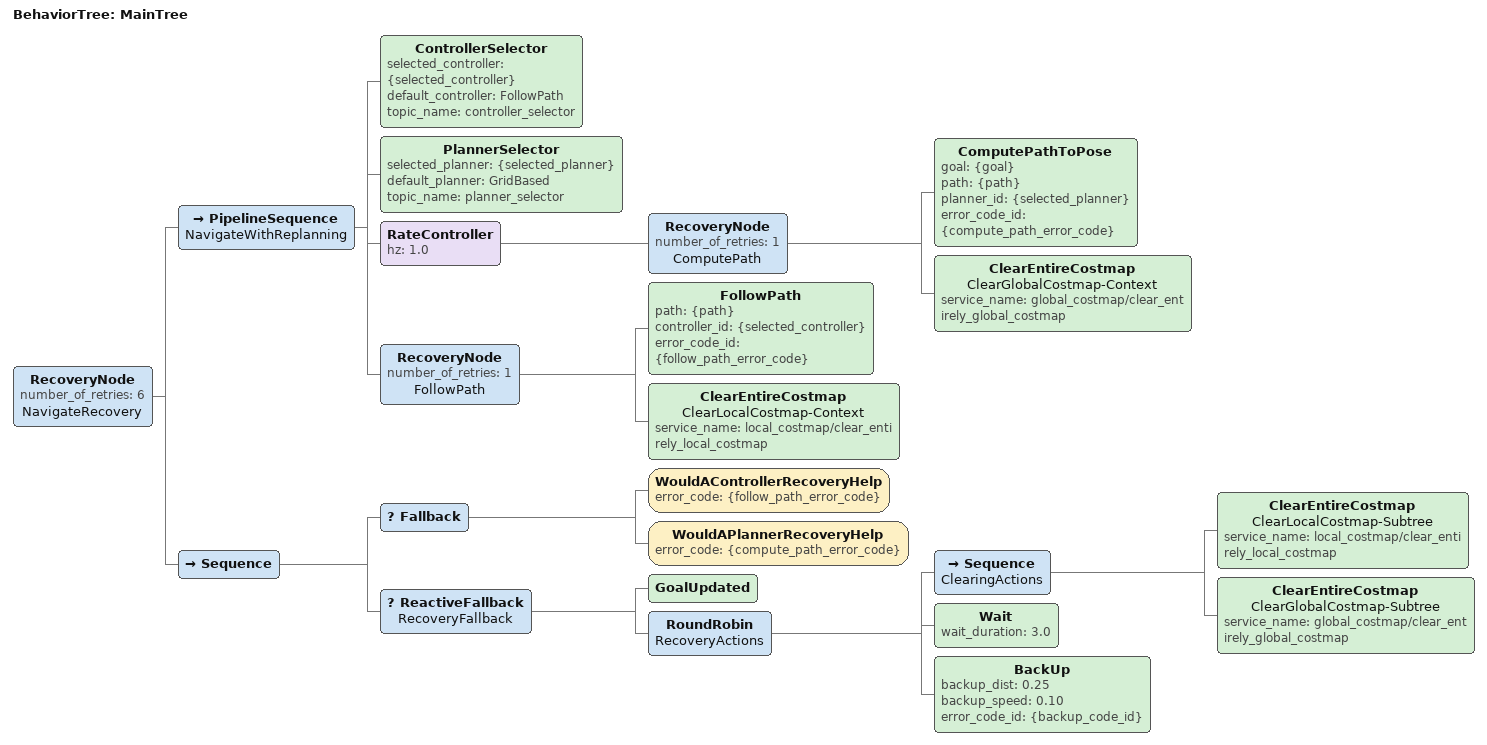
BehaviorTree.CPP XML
<!--
  Custom Nav2 Behavior Tree with Active Replanning:
  Computes path via A* and triggers FollowPath for direct, collision-free motion execution.
-->
<root BTCPP_format="4" main_tree_to_execute="MainTree">
  <BehaviorTree ID="MainTree">
    <RecoveryNode number_of_retries="6" name="NavigateRecovery">
      <PipelineSequence name="NavigateWithReplanning">
        <ControllerSelector selected_controller="{selected_controller}" default_controller="FollowPath" topic_name="controller_selector"/>
        <PlannerSelector selected_planner="{selected_planner}" default_planner="GridBased" topic_name="planner_selector"/>
        <RateController hz="1.0">
          <RecoveryNode number_of_retries="1" name="ComputePath">
            <ComputePathToPose goal="{goal}" path="{path}" planner_id="{selected_planner}" error_code_id="{compute_path_error_code}"/>
            <ClearEntireCostmap name="ClearGlobalCostmap-Context" service_name="global_costmap/clear_entirely_global_costmap"/>
          </RecoveryNode>
        </RateController>
        <RecoveryNode number_of_retries="1" name="FollowPath">
          <FollowPath path="{path}" controller_id="{selected_controller}" error_code_id="{follow_path_error_code}"/>
          <ClearEntireCostmap name="ClearLocalCostmap-Context" service_name="local_costmap/clear_entirely_local_costmap"/>
        </RecoveryNode>
      </PipelineSequence>
      <Sequence>
        <Fallback>
          <WouldAControllerRecoveryHelp error_code="{follow_path_error_code}"/>
          <WouldAPlannerRecoveryHelp error_code="{compute_path_error_code}"/>
        </Fallback>
        <ReactiveFallback name="RecoveryFallback">
          <GoalUpdated/>
          <RoundRobin name="RecoveryActions">
            <Sequence name="ClearingActions">
              <ClearEntireCostmap name="ClearLocalCostmap-Subtree" service_name="local_costmap/clear_entirely_local_costmap"/>
              <ClearEntireCostmap name="ClearGlobalCostmap-Subtree" service_name="global_costmap/clear_entirely_global_costmap"/>
            </Sequence>
            <Wait wait_duration="3.0"/>
            <BackUp backup_dist="0.25" backup_speed="0.10" error_code_id="{backup_code_id}"/>
          </RoundRobin>
        </ReactiveFallback>
      </Sequence>
    </RecoveryNode>
  </BehaviorTree>
</root>
